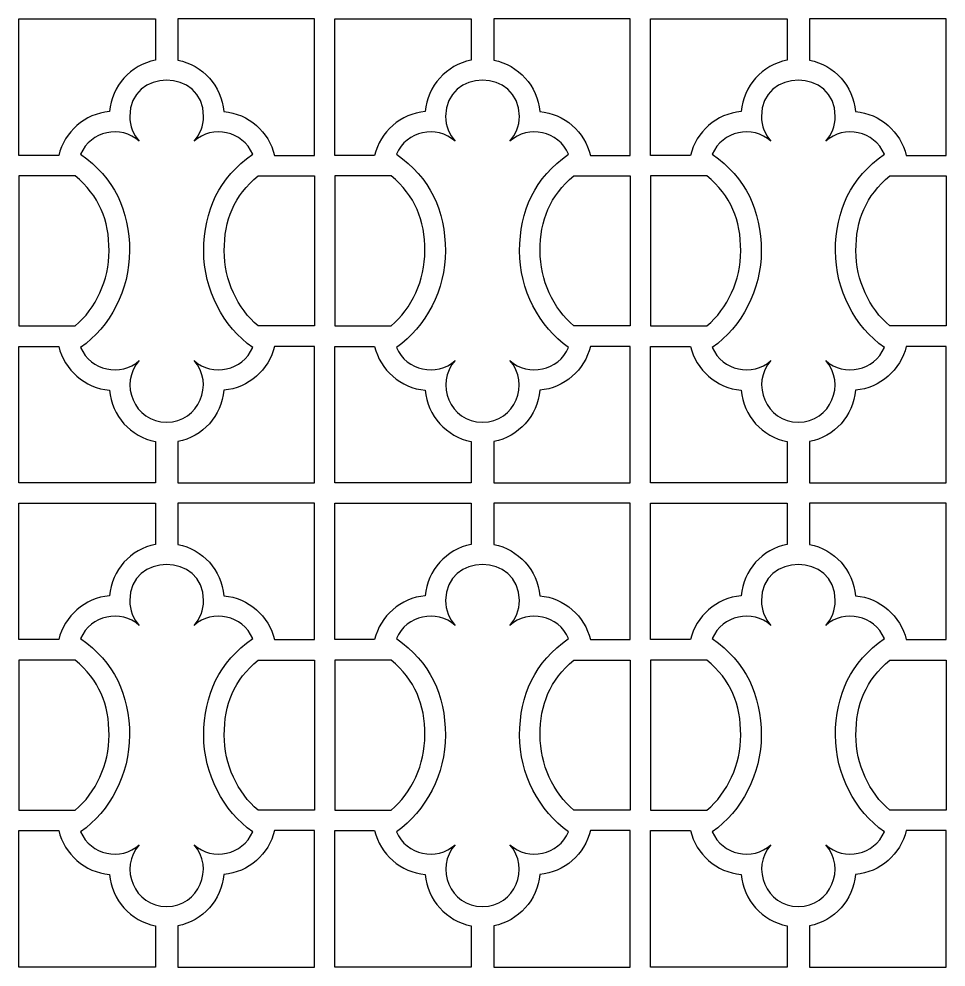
# Model space of a CAD drawing. Header units: centimetres. Extents: x -93 to 93, y -127 to 127.
# Drawn here: x -93.3 to -11.7, y -84.3 to -0.9 of the extents above; entities that cross this region are included whole.
import ezdxf

# ---------------------------------------------------------------- set-up
doc = ezdxf.new("R2010")
doc.units = ezdxf.units.CM
doc.header["$MEASUREMENT"] = 0
doc.layers.add('layer 1', color=7, linetype='Continuous')

msp = doc.modelspace()

# ---------------------------------------------------------------- linework, layer by layer
at = {"layer": 'layer 1', "color": 177}
for points, knots in [([(-81.2808, -4.53631), (-81.2808, -4.53631), (-81.28118, -0.91698), (-81.28118, -0.91698), (-81.28118, -0.91698), (-81.28118, -0.91698), (-93.28118, -0.91698), (-93.28118, -0.91698), (-93.28118, -0.91698), (-93.28118, -0.91698), (-93.28118, -12.91698), (-93.28118, -12.91698), (-93.28118, -12.91698), (-93.28118, -12.91698), (-89.77768, -12.91688), (-89.77768, -12.91688), (-89.77768, -12.91688), (-89.28293, -10.83545), (-87.49943, -9.25269), (-85.3172, -9.05868), (-85.3172, -9.05868), (-85.12727, -6.8046), (-83.45612, -4.97144), (-81.2808, -4.53631)], [0, 0, 0, 0, 0.14285714, 0.14285714, 0.14285714, 0.14285714, 0.28571429, 0.28571429, 0.28571429, 0.28571429, 0.42857143, 0.42857143, 0.42857143, 0.42857143, 0.57142857, 0.57142857, 0.57142857, 0.57142857, 0.71428571, 0.71428571, 0.71428571, 0.71428571, 1, 1, 1, 1]), ([(-75.25328, -9.05868), (-75.44321, -6.8046), (-77.11398, -4.97196), (-79.2893, -4.53683), (-79.2893, -4.53683), (-79.2893, -4.53683), (-79.2893, -0.91698), (-79.2893, -0.91698), (-79.2893, -0.91698), (-79.2893, -0.91698), (-67.2893, -0.91698), (-67.2893, -0.91698), (-67.2893, -0.91698), (-67.2893, -0.91698), (-67.2893, -12.91698), (-67.2893, -12.91698), (-67.2893, -12.91698), (-67.2893, -12.91698), (-70.7928, -12.91688), (-70.7928, -12.91688), (-70.7928, -12.91688), (-71.28755, -10.83545), (-73.07105, -9.25269), (-75.25328, -9.05868)], [0, 0, 0, 0, 0.14285714, 0.14285714, 0.14285714, 0.14285714, 0.28571429, 0.28571429, 0.28571429, 0.28571429, 0.42857143, 0.42857143, 0.42857143, 0.42857143, 0.57142857, 0.57142857, 0.57142857, 0.57142857, 0.71428571, 0.71428571, 0.71428571, 0.71428571, 1, 1, 1, 1]), ([(-53.4889, -4.53631), (-53.4889, -4.53631), (-53.48928, -0.91698), (-53.48928, -0.91698), (-53.48928, -0.91698), (-53.48928, -0.91698), (-65.48928, -0.91698), (-65.48928, -0.91698), (-65.48928, -0.91698), (-65.48928, -0.91698), (-65.48928, -12.91698), (-65.48928, -12.91698), (-65.48928, -12.91698), (-65.48928, -12.91698), (-61.98578, -12.91688), (-61.98578, -12.91688), (-61.98578, -12.91688), (-61.49103, -10.83545), (-59.70753, -9.25269), (-57.5253, -9.05868), (-57.5253, -9.05868), (-57.33537, -6.8046), (-55.66422, -4.97144), (-53.4889, -4.53631)], [0, 0, 0, 0, 0.14285714, 0.14285714, 0.14285714, 0.14285714, 0.28571429, 0.28571429, 0.28571429, 0.28571429, 0.42857143, 0.42857143, 0.42857143, 0.42857143, 0.57142857, 0.57142857, 0.57142857, 0.57142857, 0.71428571, 0.71428571, 0.71428571, 0.71428571, 1, 1, 1, 1]), ([(-47.46138, -9.05868), (-47.65131, -6.8046), (-49.32208, -4.97196), (-51.4974, -4.53683), (-51.4974, -4.53683), (-51.4974, -4.53683), (-51.4974, -0.91698), (-51.4974, -0.91698), (-51.4974, -0.91698), (-51.4974, -0.91698), (-39.4974, -0.91698), (-39.4974, -0.91698), (-39.4974, -0.91698), (-39.4974, -0.91698), (-39.4974, -12.91698), (-39.4974, -12.91698), (-39.4974, -12.91698), (-39.4974, -12.91698), (-43.0009, -12.91688), (-43.0009, -12.91688), (-43.0009, -12.91688), (-43.49565, -10.83545), (-45.27915, -9.25269), (-47.46138, -9.05868)], [0, 0, 0, 0, 0.14285714, 0.14285714, 0.14285714, 0.14285714, 0.28571429, 0.28571429, 0.28571429, 0.28571429, 0.42857143, 0.42857143, 0.42857143, 0.42857143, 0.57142857, 0.57142857, 0.57142857, 0.57142857, 0.71428571, 0.71428571, 0.71428571, 0.71428571, 1, 1, 1, 1]), ([(-25.697, -4.53631), (-25.697, -4.53631), (-25.69738, -0.91698), (-25.69738, -0.91698), (-25.69738, -0.91698), (-25.69738, -0.91698), (-37.69738, -0.91698), (-37.69738, -0.91698), (-37.69738, -0.91698), (-37.69738, -0.91698), (-37.69738, -12.91698), (-37.69738, -12.91698), (-37.69738, -12.91698), (-37.69738, -12.91698), (-34.19388, -12.91688), (-34.19388, -12.91688), (-34.19388, -12.91688), (-33.69913, -10.83545), (-31.91563, -9.25269), (-29.7334, -9.05868), (-29.7334, -9.05868), (-29.54347, -6.8046), (-27.87232, -4.97144), (-25.697, -4.53631)], [0, 0, 0, 0, 0.14285714, 0.14285714, 0.14285714, 0.14285714, 0.28571429, 0.28571429, 0.28571429, 0.28571429, 0.42857143, 0.42857143, 0.42857143, 0.42857143, 0.57142857, 0.57142857, 0.57142857, 0.57142857, 0.71428571, 0.71428571, 0.71428571, 0.71428571, 1, 1, 1, 1]), ([(-19.66948, -9.05868), (-19.85941, -6.8046), (-21.53018, -4.97196), (-23.7055, -4.53683), (-23.7055, -4.53683), (-23.7055, -4.53683), (-23.7055, -0.91698), (-23.7055, -0.91698), (-23.7055, -0.91698), (-23.7055, -0.91698), (-11.7055, -0.91698), (-11.7055, -0.91698), (-11.7055, -0.91698), (-11.7055, -0.91698), (-11.7055, -12.91698), (-11.7055, -12.91698), (-11.7055, -12.91698), (-11.7055, -12.91698), (-15.209, -12.91688), (-15.209, -12.91688), (-15.209, -12.91688), (-15.70375, -10.83545), (-17.48725, -9.25269), (-19.66948, -9.05868)], [0, 0, 0, 0, 0.14285714, 0.14285714, 0.14285714, 0.14285714, 0.28571429, 0.28571429, 0.28571429, 0.28571429, 0.42857143, 0.42857143, 0.42857143, 0.42857143, 0.57142857, 0.57142857, 0.57142857, 0.57142857, 0.71428571, 0.71428571, 0.71428571, 0.71428571, 1, 1, 1, 1]), ([(-87.85706, -29.81466), (-85.25269, -27.99847), (-83.55052, -24.73212), (-83.55052, -21.31698), (-83.55052, -21.31698), (-83.55052, -17.78733), (-84.90097, -14.88081), (-87.85706, -12.81934), (-87.85706, -12.81934), (-86.98568, -10.76802), (-84.32157, -10.20842), (-82.69402, -11.66973), (-82.69402, -11.66973), (-83.21668, -11.09292), (-83.53524, -10.32758), (-83.53524, -9.48815), (-83.53524, -9.48815), (-83.53524, -5.24645), (-77.03524, -5.24645), (-77.03524, -9.48815), (-77.03524, -9.48815), (-77.03524, -10.32758), (-77.3538, -11.09292), (-77.87646, -11.66973), (-77.87646, -11.66973), (-76.24891, -10.20842), (-73.5848, -10.76801), (-72.71342, -12.81933), (-72.71342, -12.81933), (-75.66952, -14.8808), (-77.01995, -17.78733), (-77.01995, -21.31698), (-77.01995, -21.31698), (-77.01995, -24.73212), (-75.31779, -27.99848), (-72.71342, -29.81467), (-72.71342, -29.81467), (-73.5848, -31.86599), (-76.24881, -32.42569), (-77.87636, -30.96438), (-77.87636, -30.96438), (-76.05491, -32.97454), (-77.438, -36.39585), (-80.28524, -36.39585), (-80.28524, -36.39585), (-83.13248, -36.39585), (-84.51547, -32.97443), (-82.69402, -30.96427), (-82.69402, -30.96427), (-84.32157, -32.42558), (-86.98568, -31.86598), (-87.85706, -29.81466)], [0, 0, 0, 0, 0.07142857, 0.07142857, 0.07142857, 0.07142857, 0.14285714, 0.14285714, 0.14285714, 0.14285714, 0.21428571, 0.21428571, 0.21428571, 0.21428571, 0.28571429, 0.28571429, 0.28571429, 0.28571429, 0.35714286, 0.35714286, 0.35714286, 0.35714286, 0.42857143, 0.42857143, 0.42857143, 0.42857143, 0.5, 0.5, 0.5, 0.5, 0.57142857, 0.57142857, 0.57142857, 0.57142857, 0.64285714, 0.64285714, 0.64285714, 0.64285714, 0.71428571, 0.71428571, 0.71428571, 0.71428571, 0.78571429, 0.78571429, 0.78571429, 0.78571429, 0.85714286, 0.85714286, 0.85714286, 0.85714286, 1, 1, 1, 1]), ([(-60.06516, -29.81466), (-57.46079, -27.99847), (-55.75862, -24.73212), (-55.75862, -21.31698), (-55.75862, -21.31698), (-55.75862, -17.78733), (-57.10907, -14.88081), (-60.06516, -12.81934), (-60.06516, -12.81934), (-59.19378, -10.76802), (-56.52967, -10.20842), (-54.90212, -11.66973), (-54.90212, -11.66973), (-55.42478, -11.09292), (-55.74334, -10.32758), (-55.74334, -9.48815), (-55.74334, -9.48815), (-55.74334, -5.24645), (-49.24334, -5.24645), (-49.24334, -9.48815), (-49.24334, -9.48815), (-49.24334, -10.32758), (-49.5619, -11.09292), (-50.08456, -11.66973), (-50.08456, -11.66973), (-48.45701, -10.20842), (-45.7929, -10.76801), (-44.92152, -12.81933), (-44.92152, -12.81933), (-47.87762, -14.8808), (-49.22805, -17.78733), (-49.22805, -21.31698), (-49.22805, -21.31698), (-49.22805, -24.73212), (-47.52589, -27.99848), (-44.92152, -29.81467), (-44.92152, -29.81467), (-45.7929, -31.86599), (-48.45691, -32.42569), (-50.08446, -30.96438), (-50.08446, -30.96438), (-48.26301, -32.97454), (-49.6461, -36.39585), (-52.49334, -36.39585), (-52.49334, -36.39585), (-55.34058, -36.39585), (-56.72357, -32.97443), (-54.90212, -30.96427), (-54.90212, -30.96427), (-56.52967, -32.42558), (-59.19378, -31.86598), (-60.06516, -29.81466)], [0, 0, 0, 0, 0.07142857, 0.07142857, 0.07142857, 0.07142857, 0.14285714, 0.14285714, 0.14285714, 0.14285714, 0.21428571, 0.21428571, 0.21428571, 0.21428571, 0.28571429, 0.28571429, 0.28571429, 0.28571429, 0.35714286, 0.35714286, 0.35714286, 0.35714286, 0.42857143, 0.42857143, 0.42857143, 0.42857143, 0.5, 0.5, 0.5, 0.5, 0.57142857, 0.57142857, 0.57142857, 0.57142857, 0.64285714, 0.64285714, 0.64285714, 0.64285714, 0.71428571, 0.71428571, 0.71428571, 0.71428571, 0.78571429, 0.78571429, 0.78571429, 0.78571429, 0.85714286, 0.85714286, 0.85714286, 0.85714286, 1, 1, 1, 1]), ([(-32.27326, -29.81466), (-29.66889, -27.99847), (-27.96672, -24.73212), (-27.96672, -21.31698), (-27.96672, -21.31698), (-27.96672, -17.78733), (-29.31717, -14.88081), (-32.27326, -12.81934), (-32.27326, -12.81934), (-31.40188, -10.76802), (-28.73777, -10.20842), (-27.11022, -11.66973), (-27.11022, -11.66973), (-27.63288, -11.09292), (-27.95144, -10.32758), (-27.95144, -9.48815), (-27.95144, -9.48815), (-27.95144, -5.24645), (-21.45144, -5.24645), (-21.45144, -9.48815), (-21.45144, -9.48815), (-21.45144, -10.32758), (-21.77, -11.09292), (-22.29266, -11.66973), (-22.29266, -11.66973), (-20.66511, -10.20842), (-18.001, -10.76801), (-17.12962, -12.81933), (-17.12962, -12.81933), (-20.08572, -14.8808), (-21.43615, -17.78733), (-21.43615, -21.31698), (-21.43615, -21.31698), (-21.43615, -24.73212), (-19.73399, -27.99848), (-17.12962, -29.81467), (-17.12962, -29.81467), (-18.001, -31.86599), (-20.66501, -32.42569), (-22.29256, -30.96438), (-22.29256, -30.96438), (-20.47111, -32.97454), (-21.8542, -36.39585), (-24.70144, -36.39585), (-24.70144, -36.39585), (-27.54868, -36.39585), (-28.93167, -32.97443), (-27.11022, -30.96427), (-27.11022, -30.96427), (-28.73777, -32.42558), (-31.40188, -31.86598), (-32.27326, -29.81466)], [0, 0, 0, 0, 0.07142857, 0.07142857, 0.07142857, 0.07142857, 0.14285714, 0.14285714, 0.14285714, 0.14285714, 0.21428571, 0.21428571, 0.21428571, 0.21428571, 0.28571429, 0.28571429, 0.28571429, 0.28571429, 0.35714286, 0.35714286, 0.35714286, 0.35714286, 0.42857143, 0.42857143, 0.42857143, 0.42857143, 0.5, 0.5, 0.5, 0.5, 0.57142857, 0.57142857, 0.57142857, 0.57142857, 0.64285714, 0.64285714, 0.64285714, 0.64285714, 0.71428571, 0.71428571, 0.71428571, 0.71428571, 0.78571429, 0.78571429, 0.78571429, 0.78571429, 0.85714286, 0.85714286, 0.85714286, 0.85714286, 1, 1, 1, 1]), ([(-93.28118, -14.71699), (-93.28118, -14.71699), (-88.33357, -14.71699), (-88.33357, -14.71699), (-88.33357, -14.71699), (-86.21188, -16.47771), (-85.35076, -18.62451), (-85.35076, -21.31698), (-85.35076, -21.31698), (-85.35076, -23.87143), (-86.50991, -26.40361), (-88.33357, -27.91701), (-88.33357, -27.91701), (-88.33357, -27.91701), (-93.28118, -27.91701), (-93.28118, -27.91701), (-93.28118, -27.91701), (-93.28118, -27.91701), (-93.28118, -14.71699), (-93.28118, -14.71699)], [0, 0, 0, 0, 0.16666667, 0.16666667, 0.16666667, 0.16666667, 0.33333333, 0.33333333, 0.33333333, 0.33333333, 0.5, 0.5, 0.5, 0.5, 0.66666667, 0.66666667, 0.66666667, 0.66666667, 1, 1, 1, 1]), ([(-67.2893, -14.71699), (-67.2893, -14.71699), (-72.23691, -14.71699), (-72.23691, -14.71699), (-72.23691, -14.71699), (-74.3586, -16.47771), (-75.21971, -18.62451), (-75.21971, -21.31698), (-75.21971, -21.31698), (-75.21971, -23.87143), (-74.06057, -26.40361), (-72.23691, -27.91701), (-72.23691, -27.91701), (-72.23691, -27.91701), (-67.2893, -27.91701), (-67.2893, -27.91701), (-67.2893, -27.91701), (-67.2893, -27.91701), (-67.2893, -14.71699), (-67.2893, -14.71699)], [0, 0, 0, 0, 0.16666667, 0.16666667, 0.16666667, 0.16666667, 0.33333333, 0.33333333, 0.33333333, 0.33333333, 0.5, 0.5, 0.5, 0.5, 0.66666667, 0.66666667, 0.66666667, 0.66666667, 1, 1, 1, 1]), ([(-65.48928, -14.71699), (-65.48928, -14.71699), (-60.54167, -14.71699), (-60.54167, -14.71699), (-60.54167, -14.71699), (-58.41998, -16.47771), (-57.55886, -18.62451), (-57.55886, -21.31698), (-57.55886, -21.31698), (-57.55886, -23.87143), (-58.71801, -26.40361), (-60.54167, -27.91701), (-60.54167, -27.91701), (-60.54167, -27.91701), (-65.48928, -27.91701), (-65.48928, -27.91701), (-65.48928, -27.91701), (-65.48928, -27.91701), (-65.48928, -14.71699), (-65.48928, -14.71699)], [0, 0, 0, 0, 0.16666667, 0.16666667, 0.16666667, 0.16666667, 0.33333333, 0.33333333, 0.33333333, 0.33333333, 0.5, 0.5, 0.5, 0.5, 0.66666667, 0.66666667, 0.66666667, 0.66666667, 1, 1, 1, 1]), ([(-39.4974, -14.71699), (-39.4974, -14.71699), (-44.44501, -14.71699), (-44.44501, -14.71699), (-44.44501, -14.71699), (-46.5667, -16.47771), (-47.42781, -18.62451), (-47.42781, -21.31698), (-47.42781, -21.31698), (-47.42781, -23.87143), (-46.26867, -26.40361), (-44.44501, -27.91701), (-44.44501, -27.91701), (-44.44501, -27.91701), (-39.4974, -27.91701), (-39.4974, -27.91701), (-39.4974, -27.91701), (-39.4974, -27.91701), (-39.4974, -14.71699), (-39.4974, -14.71699)], [0, 0, 0, 0, 0.16666667, 0.16666667, 0.16666667, 0.16666667, 0.33333333, 0.33333333, 0.33333333, 0.33333333, 0.5, 0.5, 0.5, 0.5, 0.66666667, 0.66666667, 0.66666667, 0.66666667, 1, 1, 1, 1]), ([(-37.69738, -14.71699), (-37.69738, -14.71699), (-32.74977, -14.71699), (-32.74977, -14.71699), (-32.74977, -14.71699), (-30.62808, -16.47771), (-29.76696, -18.62451), (-29.76696, -21.31698), (-29.76696, -21.31698), (-29.76696, -23.87143), (-30.92611, -26.40361), (-32.74977, -27.91701), (-32.74977, -27.91701), (-32.74977, -27.91701), (-37.69738, -27.91701), (-37.69738, -27.91701), (-37.69738, -27.91701), (-37.69738, -27.91701), (-37.69738, -14.71699), (-37.69738, -14.71699)], [0, 0, 0, 0, 0.16666667, 0.16666667, 0.16666667, 0.16666667, 0.33333333, 0.33333333, 0.33333333, 0.33333333, 0.5, 0.5, 0.5, 0.5, 0.66666667, 0.66666667, 0.66666667, 0.66666667, 1, 1, 1, 1]), ([(-11.7055, -14.71699), (-11.7055, -14.71699), (-16.65311, -14.71699), (-16.65311, -14.71699), (-16.65311, -14.71699), (-18.7748, -16.47771), (-19.63591, -18.62451), (-19.63591, -21.31698), (-19.63591, -21.31698), (-19.63591, -23.87143), (-18.47677, -26.40361), (-16.65311, -27.91701), (-16.65311, -27.91701), (-16.65311, -27.91701), (-11.7055, -27.91701), (-11.7055, -27.91701), (-11.7055, -27.91701), (-11.7055, -27.91701), (-11.7055, -14.71699), (-11.7055, -14.71699)], [0, 0, 0, 0, 0.16666667, 0.16666667, 0.16666667, 0.16666667, 0.33333333, 0.33333333, 0.33333333, 0.33333333, 0.5, 0.5, 0.5, 0.5, 0.66666667, 0.66666667, 0.66666667, 0.66666667, 1, 1, 1, 1]), ([(-81.28118, -38.09717), (-83.4565, -37.66204), (-85.12727, -35.8294), (-85.3172, -33.57532), (-85.3172, -33.57532), (-87.49943, -33.38131), (-89.28296, -31.79845), (-89.77771, -29.71702), (-89.77771, -29.71702), (-89.77771, -29.71702), (-93.28118, -29.71702), (-93.28118, -29.71702), (-93.28118, -29.71702), (-93.28118, -29.71702), (-93.28118, -41.71702), (-93.28118, -41.71702), (-93.28118, -41.71702), (-93.28118, -41.71702), (-81.28118, -41.71702), (-81.28118, -41.71702), (-81.28118, -41.71702), (-81.28118, -41.71702), (-81.28118, -38.09717), (-81.28118, -38.09717)], [0, 0, 0, 0, 0.14285714, 0.14285714, 0.14285714, 0.14285714, 0.28571429, 0.28571429, 0.28571429, 0.28571429, 0.42857143, 0.42857143, 0.42857143, 0.42857143, 0.57142857, 0.57142857, 0.57142857, 0.57142857, 0.71428571, 0.71428571, 0.71428571, 0.71428571, 1, 1, 1, 1]), ([(-70.7928, -29.71712), (-70.7928, -29.71712), (-67.2893, -29.71702), (-67.2893, -29.71702), (-67.2893, -29.71702), (-67.2893, -29.71702), (-67.2893, -41.71702), (-67.2893, -41.71702), (-67.2893, -41.71702), (-67.2893, -41.71702), (-79.2893, -41.71702), (-79.2893, -41.71702), (-79.2893, -41.71702), (-79.2893, -41.71702), (-79.28968, -38.09769), (-79.28968, -38.09769), (-79.28968, -38.09769), (-77.11436, -37.66256), (-75.44321, -35.8294), (-75.25328, -33.57532), (-75.25328, -33.57532), (-73.07105, -33.38131), (-71.28755, -31.79855), (-70.7928, -29.71712)], [0, 0, 0, 0, 0.14285714, 0.14285714, 0.14285714, 0.14285714, 0.28571429, 0.28571429, 0.28571429, 0.28571429, 0.42857143, 0.42857143, 0.42857143, 0.42857143, 0.57142857, 0.57142857, 0.57142857, 0.57142857, 0.71428571, 0.71428571, 0.71428571, 0.71428571, 1, 1, 1, 1]), ([(-53.48928, -38.09717), (-55.6646, -37.66204), (-57.33537, -35.8294), (-57.5253, -33.57532), (-57.5253, -33.57532), (-59.70753, -33.38131), (-61.49106, -31.79845), (-61.98581, -29.71702), (-61.98581, -29.71702), (-61.98581, -29.71702), (-65.48928, -29.71702), (-65.48928, -29.71702), (-65.48928, -29.71702), (-65.48928, -29.71702), (-65.48928, -41.71702), (-65.48928, -41.71702), (-65.48928, -41.71702), (-65.48928, -41.71702), (-53.48928, -41.71702), (-53.48928, -41.71702), (-53.48928, -41.71702), (-53.48928, -41.71702), (-53.48928, -38.09717), (-53.48928, -38.09717)], [0, 0, 0, 0, 0.14285714, 0.14285714, 0.14285714, 0.14285714, 0.28571429, 0.28571429, 0.28571429, 0.28571429, 0.42857143, 0.42857143, 0.42857143, 0.42857143, 0.57142857, 0.57142857, 0.57142857, 0.57142857, 0.71428571, 0.71428571, 0.71428571, 0.71428571, 1, 1, 1, 1]), ([(-43.0009, -29.71712), (-43.0009, -29.71712), (-39.4974, -29.71702), (-39.4974, -29.71702), (-39.4974, -29.71702), (-39.4974, -29.71702), (-39.4974, -41.71702), (-39.4974, -41.71702), (-39.4974, -41.71702), (-39.4974, -41.71702), (-51.4974, -41.71702), (-51.4974, -41.71702), (-51.4974, -41.71702), (-51.4974, -41.71702), (-51.49778, -38.09769), (-51.49778, -38.09769), (-51.49778, -38.09769), (-49.32246, -37.66256), (-47.65131, -35.8294), (-47.46138, -33.57532), (-47.46138, -33.57532), (-45.27915, -33.38131), (-43.49565, -31.79855), (-43.0009, -29.71712)], [0, 0, 0, 0, 0.14285714, 0.14285714, 0.14285714, 0.14285714, 0.28571429, 0.28571429, 0.28571429, 0.28571429, 0.42857143, 0.42857143, 0.42857143, 0.42857143, 0.57142857, 0.57142857, 0.57142857, 0.57142857, 0.71428571, 0.71428571, 0.71428571, 0.71428571, 1, 1, 1, 1]), ([(-25.69738, -38.09717), (-27.8727, -37.66204), (-29.54347, -35.8294), (-29.7334, -33.57532), (-29.7334, -33.57532), (-31.91563, -33.38131), (-33.69916, -31.79845), (-34.19391, -29.71702), (-34.19391, -29.71702), (-34.19391, -29.71702), (-37.69738, -29.71702), (-37.69738, -29.71702), (-37.69738, -29.71702), (-37.69738, -29.71702), (-37.69738, -41.71702), (-37.69738, -41.71702), (-37.69738, -41.71702), (-37.69738, -41.71702), (-25.69738, -41.71702), (-25.69738, -41.71702), (-25.69738, -41.71702), (-25.69738, -41.71702), (-25.69738, -38.09717), (-25.69738, -38.09717)], [0, 0, 0, 0, 0.14285714, 0.14285714, 0.14285714, 0.14285714, 0.28571429, 0.28571429, 0.28571429, 0.28571429, 0.42857143, 0.42857143, 0.42857143, 0.42857143, 0.57142857, 0.57142857, 0.57142857, 0.57142857, 0.71428571, 0.71428571, 0.71428571, 0.71428571, 1, 1, 1, 1]), ([(-15.209, -29.71712), (-15.209, -29.71712), (-11.7055, -29.71702), (-11.7055, -29.71702), (-11.7055, -29.71702), (-11.7055, -29.71702), (-11.7055, -41.71702), (-11.7055, -41.71702), (-11.7055, -41.71702), (-11.7055, -41.71702), (-23.7055, -41.71702), (-23.7055, -41.71702), (-23.7055, -41.71702), (-23.7055, -41.71702), (-23.70588, -38.09769), (-23.70588, -38.09769), (-23.70588, -38.09769), (-21.53056, -37.66256), (-19.85941, -35.8294), (-19.66948, -33.57532), (-19.66948, -33.57532), (-17.48725, -33.38131), (-15.70375, -31.79855), (-15.209, -29.71712)], [0, 0, 0, 0, 0.14285714, 0.14285714, 0.14285714, 0.14285714, 0.28571429, 0.28571429, 0.28571429, 0.28571429, 0.42857143, 0.42857143, 0.42857143, 0.42857143, 0.57142857, 0.57142857, 0.57142857, 0.57142857, 0.71428571, 0.71428571, 0.71428571, 0.71428571, 1, 1, 1, 1]), ([(-81.2808, -47.13631), (-81.2808, -47.13631), (-81.28118, -43.51698), (-81.28118, -43.51698), (-81.28118, -43.51698), (-81.28118, -43.51698), (-93.28118, -43.51698), (-93.28118, -43.51698), (-93.28118, -43.51698), (-93.28118, -43.51698), (-93.28118, -55.51698), (-93.28118, -55.51698), (-93.28118, -55.51698), (-93.28118, -55.51698), (-89.77768, -55.51688), (-89.77768, -55.51688), (-89.77768, -55.51688), (-89.28293, -53.43545), (-87.49943, -51.85269), (-85.3172, -51.65868), (-85.3172, -51.65868), (-85.12727, -49.4046), (-83.45612, -47.57144), (-81.2808, -47.13631)], [0, 0, 0, 0, 0.14285714, 0.14285714, 0.14285714, 0.14285714, 0.28571429, 0.28571429, 0.28571429, 0.28571429, 0.42857143, 0.42857143, 0.42857143, 0.42857143, 0.57142857, 0.57142857, 0.57142857, 0.57142857, 0.71428571, 0.71428571, 0.71428571, 0.71428571, 1, 1, 1, 1]), ([(-75.25328, -51.65868), (-75.44321, -49.4046), (-77.11398, -47.57196), (-79.2893, -47.13683), (-79.2893, -47.13683), (-79.2893, -47.13683), (-79.2893, -43.51698), (-79.2893, -43.51698), (-79.2893, -43.51698), (-79.2893, -43.51698), (-67.2893, -43.51698), (-67.2893, -43.51698), (-67.2893, -43.51698), (-67.2893, -43.51698), (-67.2893, -55.51698), (-67.2893, -55.51698), (-67.2893, -55.51698), (-67.2893, -55.51698), (-70.7928, -55.51688), (-70.7928, -55.51688), (-70.7928, -55.51688), (-71.28755, -53.43545), (-73.07105, -51.85269), (-75.25328, -51.65868)], [0, 0, 0, 0, 0.14285714, 0.14285714, 0.14285714, 0.14285714, 0.28571429, 0.28571429, 0.28571429, 0.28571429, 0.42857143, 0.42857143, 0.42857143, 0.42857143, 0.57142857, 0.57142857, 0.57142857, 0.57142857, 0.71428571, 0.71428571, 0.71428571, 0.71428571, 1, 1, 1, 1]), ([(-53.4889, -47.13631), (-53.4889, -47.13631), (-53.48928, -43.51698), (-53.48928, -43.51698), (-53.48928, -43.51698), (-53.48928, -43.51698), (-65.48928, -43.51698), (-65.48928, -43.51698), (-65.48928, -43.51698), (-65.48928, -43.51698), (-65.48928, -55.51698), (-65.48928, -55.51698), (-65.48928, -55.51698), (-65.48928, -55.51698), (-61.98578, -55.51688), (-61.98578, -55.51688), (-61.98578, -55.51688), (-61.49103, -53.43545), (-59.70753, -51.85269), (-57.5253, -51.65868), (-57.5253, -51.65868), (-57.33537, -49.4046), (-55.66422, -47.57144), (-53.4889, -47.13631)], [0, 0, 0, 0, 0.14285714, 0.14285714, 0.14285714, 0.14285714, 0.28571429, 0.28571429, 0.28571429, 0.28571429, 0.42857143, 0.42857143, 0.42857143, 0.42857143, 0.57142857, 0.57142857, 0.57142857, 0.57142857, 0.71428571, 0.71428571, 0.71428571, 0.71428571, 1, 1, 1, 1]), ([(-47.46138, -51.65868), (-47.65131, -49.4046), (-49.32208, -47.57196), (-51.4974, -47.13683), (-51.4974, -47.13683), (-51.4974, -47.13683), (-51.4974, -43.51698), (-51.4974, -43.51698), (-51.4974, -43.51698), (-51.4974, -43.51698), (-39.4974, -43.51698), (-39.4974, -43.51698), (-39.4974, -43.51698), (-39.4974, -43.51698), (-39.4974, -55.51698), (-39.4974, -55.51698), (-39.4974, -55.51698), (-39.4974, -55.51698), (-43.0009, -55.51688), (-43.0009, -55.51688), (-43.0009, -55.51688), (-43.49565, -53.43545), (-45.27915, -51.85269), (-47.46138, -51.65868)], [0, 0, 0, 0, 0.14285714, 0.14285714, 0.14285714, 0.14285714, 0.28571429, 0.28571429, 0.28571429, 0.28571429, 0.42857143, 0.42857143, 0.42857143, 0.42857143, 0.57142857, 0.57142857, 0.57142857, 0.57142857, 0.71428571, 0.71428571, 0.71428571, 0.71428571, 1, 1, 1, 1]), ([(-25.697, -47.13631), (-25.697, -47.13631), (-25.69738, -43.51698), (-25.69738, -43.51698), (-25.69738, -43.51698), (-25.69738, -43.51698), (-37.69738, -43.51698), (-37.69738, -43.51698), (-37.69738, -43.51698), (-37.69738, -43.51698), (-37.69738, -55.51698), (-37.69738, -55.51698), (-37.69738, -55.51698), (-37.69738, -55.51698), (-34.19388, -55.51688), (-34.19388, -55.51688), (-34.19388, -55.51688), (-33.69913, -53.43545), (-31.91563, -51.85269), (-29.7334, -51.65868), (-29.7334, -51.65868), (-29.54347, -49.4046), (-27.87232, -47.57144), (-25.697, -47.13631)], [0, 0, 0, 0, 0.14285714, 0.14285714, 0.14285714, 0.14285714, 0.28571429, 0.28571429, 0.28571429, 0.28571429, 0.42857143, 0.42857143, 0.42857143, 0.42857143, 0.57142857, 0.57142857, 0.57142857, 0.57142857, 0.71428571, 0.71428571, 0.71428571, 0.71428571, 1, 1, 1, 1]), ([(-19.66948, -51.65868), (-19.85941, -49.4046), (-21.53018, -47.57196), (-23.7055, -47.13683), (-23.7055, -47.13683), (-23.7055, -47.13683), (-23.7055, -43.51698), (-23.7055, -43.51698), (-23.7055, -43.51698), (-23.7055, -43.51698), (-11.7055, -43.51698), (-11.7055, -43.51698), (-11.7055, -43.51698), (-11.7055, -43.51698), (-11.7055, -55.51698), (-11.7055, -55.51698), (-11.7055, -55.51698), (-11.7055, -55.51698), (-15.209, -55.51688), (-15.209, -55.51688), (-15.209, -55.51688), (-15.70375, -53.43545), (-17.48725, -51.85269), (-19.66948, -51.65868)], [0, 0, 0, 0, 0.14285714, 0.14285714, 0.14285714, 0.14285714, 0.28571429, 0.28571429, 0.28571429, 0.28571429, 0.42857143, 0.42857143, 0.42857143, 0.42857143, 0.57142857, 0.57142857, 0.57142857, 0.57142857, 0.71428571, 0.71428571, 0.71428571, 0.71428571, 1, 1, 1, 1]), ([(-87.85706, -72.41466), (-85.25269, -70.59847), (-83.55052, -67.33212), (-83.55052, -63.91698), (-83.55052, -63.91698), (-83.55052, -60.38733), (-84.90097, -57.48081), (-87.85706, -55.41934), (-87.85706, -55.41934), (-86.98568, -53.36802), (-84.32157, -52.80842), (-82.69402, -54.26973), (-82.69402, -54.26973), (-83.21668, -53.69292), (-83.53524, -52.92758), (-83.53524, -52.08815), (-83.53524, -52.08815), (-83.53524, -47.84645), (-77.03524, -47.84645), (-77.03524, -52.08815), (-77.03524, -52.08815), (-77.03524, -52.92758), (-77.3538, -53.69292), (-77.87646, -54.26973), (-77.87646, -54.26973), (-76.24891, -52.80842), (-73.5848, -53.36801), (-72.71342, -55.41933), (-72.71342, -55.41933), (-75.66952, -57.4808), (-77.01995, -60.38733), (-77.01995, -63.91698), (-77.01995, -63.91698), (-77.01995, -67.33212), (-75.31779, -70.59848), (-72.71342, -72.41467), (-72.71342, -72.41467), (-73.5848, -74.46599), (-76.24881, -75.02569), (-77.87636, -73.56438), (-77.87636, -73.56438), (-76.05491, -75.57454), (-77.438, -78.99585), (-80.28524, -78.99585), (-80.28524, -78.99585), (-83.13248, -78.99585), (-84.51547, -75.57443), (-82.69402, -73.56427), (-82.69402, -73.56427), (-84.32157, -75.02558), (-86.98568, -74.46598), (-87.85706, -72.41466)], [0, 0, 0, 0, 0.07142857, 0.07142857, 0.07142857, 0.07142857, 0.14285714, 0.14285714, 0.14285714, 0.14285714, 0.21428571, 0.21428571, 0.21428571, 0.21428571, 0.28571429, 0.28571429, 0.28571429, 0.28571429, 0.35714286, 0.35714286, 0.35714286, 0.35714286, 0.42857143, 0.42857143, 0.42857143, 0.42857143, 0.5, 0.5, 0.5, 0.5, 0.57142857, 0.57142857, 0.57142857, 0.57142857, 0.64285714, 0.64285714, 0.64285714, 0.64285714, 0.71428571, 0.71428571, 0.71428571, 0.71428571, 0.78571429, 0.78571429, 0.78571429, 0.78571429, 0.85714286, 0.85714286, 0.85714286, 0.85714286, 1, 1, 1, 1]), ([(-60.06516, -72.41466), (-57.46079, -70.59847), (-55.75862, -67.33212), (-55.75862, -63.91698), (-55.75862, -63.91698), (-55.75862, -60.38733), (-57.10907, -57.48081), (-60.06516, -55.41934), (-60.06516, -55.41934), (-59.19378, -53.36802), (-56.52967, -52.80842), (-54.90212, -54.26973), (-54.90212, -54.26973), (-55.42478, -53.69292), (-55.74334, -52.92758), (-55.74334, -52.08815), (-55.74334, -52.08815), (-55.74334, -47.84645), (-49.24334, -47.84645), (-49.24334, -52.08815), (-49.24334, -52.08815), (-49.24334, -52.92758), (-49.5619, -53.69292), (-50.08456, -54.26973), (-50.08456, -54.26973), (-48.45701, -52.80842), (-45.7929, -53.36801), (-44.92152, -55.41933), (-44.92152, -55.41933), (-47.87762, -57.4808), (-49.22805, -60.38733), (-49.22805, -63.91698), (-49.22805, -63.91698), (-49.22805, -67.33212), (-47.52589, -70.59848), (-44.92152, -72.41467), (-44.92152, -72.41467), (-45.7929, -74.46599), (-48.45691, -75.02569), (-50.08446, -73.56438), (-50.08446, -73.56438), (-48.26301, -75.57454), (-49.6461, -78.99585), (-52.49334, -78.99585), (-52.49334, -78.99585), (-55.34058, -78.99585), (-56.72357, -75.57443), (-54.90212, -73.56427), (-54.90212, -73.56427), (-56.52967, -75.02558), (-59.19378, -74.46598), (-60.06516, -72.41466)], [0, 0, 0, 0, 0.07142857, 0.07142857, 0.07142857, 0.07142857, 0.14285714, 0.14285714, 0.14285714, 0.14285714, 0.21428571, 0.21428571, 0.21428571, 0.21428571, 0.28571429, 0.28571429, 0.28571429, 0.28571429, 0.35714286, 0.35714286, 0.35714286, 0.35714286, 0.42857143, 0.42857143, 0.42857143, 0.42857143, 0.5, 0.5, 0.5, 0.5, 0.57142857, 0.57142857, 0.57142857, 0.57142857, 0.64285714, 0.64285714, 0.64285714, 0.64285714, 0.71428571, 0.71428571, 0.71428571, 0.71428571, 0.78571429, 0.78571429, 0.78571429, 0.78571429, 0.85714286, 0.85714286, 0.85714286, 0.85714286, 1, 1, 1, 1]), ([(-32.27326, -72.41466), (-29.66889, -70.59847), (-27.96672, -67.33212), (-27.96672, -63.91698), (-27.96672, -63.91698), (-27.96672, -60.38733), (-29.31717, -57.48081), (-32.27326, -55.41934), (-32.27326, -55.41934), (-31.40188, -53.36802), (-28.73777, -52.80842), (-27.11022, -54.26973), (-27.11022, -54.26973), (-27.63288, -53.69292), (-27.95144, -52.92758), (-27.95144, -52.08815), (-27.95144, -52.08815), (-27.95144, -47.84645), (-21.45144, -47.84645), (-21.45144, -52.08815), (-21.45144, -52.08815), (-21.45144, -52.92758), (-21.77, -53.69292), (-22.29266, -54.26973), (-22.29266, -54.26973), (-20.66511, -52.80842), (-18.001, -53.36801), (-17.12962, -55.41933), (-17.12962, -55.41933), (-20.08572, -57.4808), (-21.43615, -60.38733), (-21.43615, -63.91698), (-21.43615, -63.91698), (-21.43615, -67.33212), (-19.73399, -70.59848), (-17.12962, -72.41467), (-17.12962, -72.41467), (-18.001, -74.46599), (-20.66501, -75.02569), (-22.29256, -73.56438), (-22.29256, -73.56438), (-20.47111, -75.57454), (-21.8542, -78.99585), (-24.70144, -78.99585), (-24.70144, -78.99585), (-27.54868, -78.99585), (-28.93167, -75.57443), (-27.11022, -73.56427), (-27.11022, -73.56427), (-28.73777, -75.02558), (-31.40188, -74.46598), (-32.27326, -72.41466)], [0, 0, 0, 0, 0.07142857, 0.07142857, 0.07142857, 0.07142857, 0.14285714, 0.14285714, 0.14285714, 0.14285714, 0.21428571, 0.21428571, 0.21428571, 0.21428571, 0.28571429, 0.28571429, 0.28571429, 0.28571429, 0.35714286, 0.35714286, 0.35714286, 0.35714286, 0.42857143, 0.42857143, 0.42857143, 0.42857143, 0.5, 0.5, 0.5, 0.5, 0.57142857, 0.57142857, 0.57142857, 0.57142857, 0.64285714, 0.64285714, 0.64285714, 0.64285714, 0.71428571, 0.71428571, 0.71428571, 0.71428571, 0.78571429, 0.78571429, 0.78571429, 0.78571429, 0.85714286, 0.85714286, 0.85714286, 0.85714286, 1, 1, 1, 1]), ([(-93.28118, -57.31699), (-93.28118, -57.31699), (-88.33357, -57.31699), (-88.33357, -57.31699), (-88.33357, -57.31699), (-86.21188, -59.07771), (-85.35076, -61.22451), (-85.35076, -63.91698), (-85.35076, -63.91698), (-85.35076, -66.47143), (-86.50991, -69.00361), (-88.33357, -70.51701), (-88.33357, -70.51701), (-88.33357, -70.51701), (-93.28118, -70.51701), (-93.28118, -70.51701), (-93.28118, -70.51701), (-93.28118, -70.51701), (-93.28118, -57.31699), (-93.28118, -57.31699)], [0, 0, 0, 0, 0.16666667, 0.16666667, 0.16666667, 0.16666667, 0.33333333, 0.33333333, 0.33333333, 0.33333333, 0.5, 0.5, 0.5, 0.5, 0.66666667, 0.66666667, 0.66666667, 0.66666667, 1, 1, 1, 1]), ([(-67.2893, -57.31699), (-67.2893, -57.31699), (-72.23691, -57.31699), (-72.23691, -57.31699), (-72.23691, -57.31699), (-74.3586, -59.07771), (-75.21971, -61.22451), (-75.21971, -63.91698), (-75.21971, -63.91698), (-75.21971, -66.47143), (-74.06057, -69.00361), (-72.23691, -70.51701), (-72.23691, -70.51701), (-72.23691, -70.51701), (-67.2893, -70.51701), (-67.2893, -70.51701), (-67.2893, -70.51701), (-67.2893, -70.51701), (-67.2893, -57.31699), (-67.2893, -57.31699)], [0, 0, 0, 0, 0.16666667, 0.16666667, 0.16666667, 0.16666667, 0.33333333, 0.33333333, 0.33333333, 0.33333333, 0.5, 0.5, 0.5, 0.5, 0.66666667, 0.66666667, 0.66666667, 0.66666667, 1, 1, 1, 1]), ([(-65.48928, -57.31699), (-65.48928, -57.31699), (-60.54167, -57.31699), (-60.54167, -57.31699), (-60.54167, -57.31699), (-58.41998, -59.07771), (-57.55886, -61.22451), (-57.55886, -63.91698), (-57.55886, -63.91698), (-57.55886, -66.47143), (-58.71801, -69.00361), (-60.54167, -70.51701), (-60.54167, -70.51701), (-60.54167, -70.51701), (-65.48928, -70.51701), (-65.48928, -70.51701), (-65.48928, -70.51701), (-65.48928, -70.51701), (-65.48928, -57.31699), (-65.48928, -57.31699)], [0, 0, 0, 0, 0.16666667, 0.16666667, 0.16666667, 0.16666667, 0.33333333, 0.33333333, 0.33333333, 0.33333333, 0.5, 0.5, 0.5, 0.5, 0.66666667, 0.66666667, 0.66666667, 0.66666667, 1, 1, 1, 1]), ([(-39.4974, -57.31699), (-39.4974, -57.31699), (-44.44501, -57.31699), (-44.44501, -57.31699), (-44.44501, -57.31699), (-46.5667, -59.07771), (-47.42781, -61.22451), (-47.42781, -63.91698), (-47.42781, -63.91698), (-47.42781, -66.47143), (-46.26867, -69.00361), (-44.44501, -70.51701), (-44.44501, -70.51701), (-44.44501, -70.51701), (-39.4974, -70.51701), (-39.4974, -70.51701), (-39.4974, -70.51701), (-39.4974, -70.51701), (-39.4974, -57.31699), (-39.4974, -57.31699)], [0, 0, 0, 0, 0.16666667, 0.16666667, 0.16666667, 0.16666667, 0.33333333, 0.33333333, 0.33333333, 0.33333333, 0.5, 0.5, 0.5, 0.5, 0.66666667, 0.66666667, 0.66666667, 0.66666667, 1, 1, 1, 1]), ([(-37.69738, -57.31699), (-37.69738, -57.31699), (-32.74977, -57.31699), (-32.74977, -57.31699), (-32.74977, -57.31699), (-30.62808, -59.07771), (-29.76696, -61.22451), (-29.76696, -63.91698), (-29.76696, -63.91698), (-29.76696, -66.47143), (-30.92611, -69.00361), (-32.74977, -70.51701), (-32.74977, -70.51701), (-32.74977, -70.51701), (-37.69738, -70.51701), (-37.69738, -70.51701), (-37.69738, -70.51701), (-37.69738, -70.51701), (-37.69738, -57.31699), (-37.69738, -57.31699)], [0, 0, 0, 0, 0.16666667, 0.16666667, 0.16666667, 0.16666667, 0.33333333, 0.33333333, 0.33333333, 0.33333333, 0.5, 0.5, 0.5, 0.5, 0.66666667, 0.66666667, 0.66666667, 0.66666667, 1, 1, 1, 1]), ([(-11.7055, -57.31699), (-11.7055, -57.31699), (-16.65311, -57.31699), (-16.65311, -57.31699), (-16.65311, -57.31699), (-18.7748, -59.07771), (-19.63591, -61.22451), (-19.63591, -63.91698), (-19.63591, -63.91698), (-19.63591, -66.47143), (-18.47677, -69.00361), (-16.65311, -70.51701), (-16.65311, -70.51701), (-16.65311, -70.51701), (-11.7055, -70.51701), (-11.7055, -70.51701), (-11.7055, -70.51701), (-11.7055, -70.51701), (-11.7055, -57.31699), (-11.7055, -57.31699)], [0, 0, 0, 0, 0.16666667, 0.16666667, 0.16666667, 0.16666667, 0.33333333, 0.33333333, 0.33333333, 0.33333333, 0.5, 0.5, 0.5, 0.5, 0.66666667, 0.66666667, 0.66666667, 0.66666667, 1, 1, 1, 1]), ([(-81.28118, -80.69717), (-83.4565, -80.26204), (-85.12727, -78.4294), (-85.3172, -76.17532), (-85.3172, -76.17532), (-87.49943, -75.98131), (-89.28296, -74.39845), (-89.77771, -72.31702), (-89.77771, -72.31702), (-89.77771, -72.31702), (-93.28118, -72.31702), (-93.28118, -72.31702), (-93.28118, -72.31702), (-93.28118, -72.31702), (-93.28118, -84.31702), (-93.28118, -84.31702), (-93.28118, -84.31702), (-93.28118, -84.31702), (-81.28118, -84.31702), (-81.28118, -84.31702), (-81.28118, -84.31702), (-81.28118, -84.31702), (-81.28118, -80.69717), (-81.28118, -80.69717)], [0, 0, 0, 0, 0.14285714, 0.14285714, 0.14285714, 0.14285714, 0.28571429, 0.28571429, 0.28571429, 0.28571429, 0.42857143, 0.42857143, 0.42857143, 0.42857143, 0.57142857, 0.57142857, 0.57142857, 0.57142857, 0.71428571, 0.71428571, 0.71428571, 0.71428571, 1, 1, 1, 1]), ([(-70.7928, -72.31712), (-70.7928, -72.31712), (-67.2893, -72.31702), (-67.2893, -72.31702), (-67.2893, -72.31702), (-67.2893, -72.31702), (-67.2893, -84.31702), (-67.2893, -84.31702), (-67.2893, -84.31702), (-67.2893, -84.31702), (-79.2893, -84.31702), (-79.2893, -84.31702), (-79.2893, -84.31702), (-79.2893, -84.31702), (-79.28968, -80.69769), (-79.28968, -80.69769), (-79.28968, -80.69769), (-77.11436, -80.26256), (-75.44321, -78.4294), (-75.25328, -76.17532), (-75.25328, -76.17532), (-73.07105, -75.98131), (-71.28755, -74.39855), (-70.7928, -72.31712)], [0, 0, 0, 0, 0.14285714, 0.14285714, 0.14285714, 0.14285714, 0.28571429, 0.28571429, 0.28571429, 0.28571429, 0.42857143, 0.42857143, 0.42857143, 0.42857143, 0.57142857, 0.57142857, 0.57142857, 0.57142857, 0.71428571, 0.71428571, 0.71428571, 0.71428571, 1, 1, 1, 1]), ([(-53.48928, -80.69717), (-55.6646, -80.26204), (-57.33537, -78.4294), (-57.5253, -76.17532), (-57.5253, -76.17532), (-59.70753, -75.98131), (-61.49106, -74.39845), (-61.98581, -72.31702), (-61.98581, -72.31702), (-61.98581, -72.31702), (-65.48928, -72.31702), (-65.48928, -72.31702), (-65.48928, -72.31702), (-65.48928, -72.31702), (-65.48928, -84.31702), (-65.48928, -84.31702), (-65.48928, -84.31702), (-65.48928, -84.31702), (-53.48928, -84.31702), (-53.48928, -84.31702), (-53.48928, -84.31702), (-53.48928, -84.31702), (-53.48928, -80.69717), (-53.48928, -80.69717)], [0, 0, 0, 0, 0.14285714, 0.14285714, 0.14285714, 0.14285714, 0.28571429, 0.28571429, 0.28571429, 0.28571429, 0.42857143, 0.42857143, 0.42857143, 0.42857143, 0.57142857, 0.57142857, 0.57142857, 0.57142857, 0.71428571, 0.71428571, 0.71428571, 0.71428571, 1, 1, 1, 1]), ([(-43.0009, -72.31712), (-43.0009, -72.31712), (-39.4974, -72.31702), (-39.4974, -72.31702), (-39.4974, -72.31702), (-39.4974, -72.31702), (-39.4974, -84.31702), (-39.4974, -84.31702), (-39.4974, -84.31702), (-39.4974, -84.31702), (-51.4974, -84.31702), (-51.4974, -84.31702), (-51.4974, -84.31702), (-51.4974, -84.31702), (-51.49778, -80.69769), (-51.49778, -80.69769), (-51.49778, -80.69769), (-49.32246, -80.26256), (-47.65131, -78.4294), (-47.46138, -76.17532), (-47.46138, -76.17532), (-45.27915, -75.98131), (-43.49565, -74.39855), (-43.0009, -72.31712)], [0, 0, 0, 0, 0.14285714, 0.14285714, 0.14285714, 0.14285714, 0.28571429, 0.28571429, 0.28571429, 0.28571429, 0.42857143, 0.42857143, 0.42857143, 0.42857143, 0.57142857, 0.57142857, 0.57142857, 0.57142857, 0.71428571, 0.71428571, 0.71428571, 0.71428571, 1, 1, 1, 1]), ([(-25.69738, -80.69717), (-27.8727, -80.26204), (-29.54347, -78.4294), (-29.7334, -76.17532), (-29.7334, -76.17532), (-31.91563, -75.98131), (-33.69916, -74.39845), (-34.19391, -72.31702), (-34.19391, -72.31702), (-34.19391, -72.31702), (-37.69738, -72.31702), (-37.69738, -72.31702), (-37.69738, -72.31702), (-37.69738, -72.31702), (-37.69738, -84.31702), (-37.69738, -84.31702), (-37.69738, -84.31702), (-37.69738, -84.31702), (-25.69738, -84.31702), (-25.69738, -84.31702), (-25.69738, -84.31702), (-25.69738, -84.31702), (-25.69738, -80.69717), (-25.69738, -80.69717)], [0, 0, 0, 0, 0.14285714, 0.14285714, 0.14285714, 0.14285714, 0.28571429, 0.28571429, 0.28571429, 0.28571429, 0.42857143, 0.42857143, 0.42857143, 0.42857143, 0.57142857, 0.57142857, 0.57142857, 0.57142857, 0.71428571, 0.71428571, 0.71428571, 0.71428571, 1, 1, 1, 1]), ([(-15.209, -72.31712), (-15.209, -72.31712), (-11.7055, -72.31702), (-11.7055, -72.31702), (-11.7055, -72.31702), (-11.7055, -72.31702), (-11.7055, -84.31702), (-11.7055, -84.31702), (-11.7055, -84.31702), (-11.7055, -84.31702), (-23.7055, -84.31702), (-23.7055, -84.31702), (-23.7055, -84.31702), (-23.7055, -84.31702), (-23.70588, -80.69769), (-23.70588, -80.69769), (-23.70588, -80.69769), (-21.53056, -80.26256), (-19.85941, -78.4294), (-19.66948, -76.17532), (-19.66948, -76.17532), (-17.48725, -75.98131), (-15.70375, -74.39855), (-15.209, -72.31712)], [0, 0, 0, 0, 0.14285714, 0.14285714, 0.14285714, 0.14285714, 0.28571429, 0.28571429, 0.28571429, 0.28571429, 0.42857143, 0.42857143, 0.42857143, 0.42857143, 0.57142857, 0.57142857, 0.57142857, 0.57142857, 0.71428571, 0.71428571, 0.71428571, 0.71428571, 1, 1, 1, 1])]:
    msp.add_open_spline(points, degree=3, knots=knots, dxfattribs=at)

doc.saveas('drawing.dxf')
